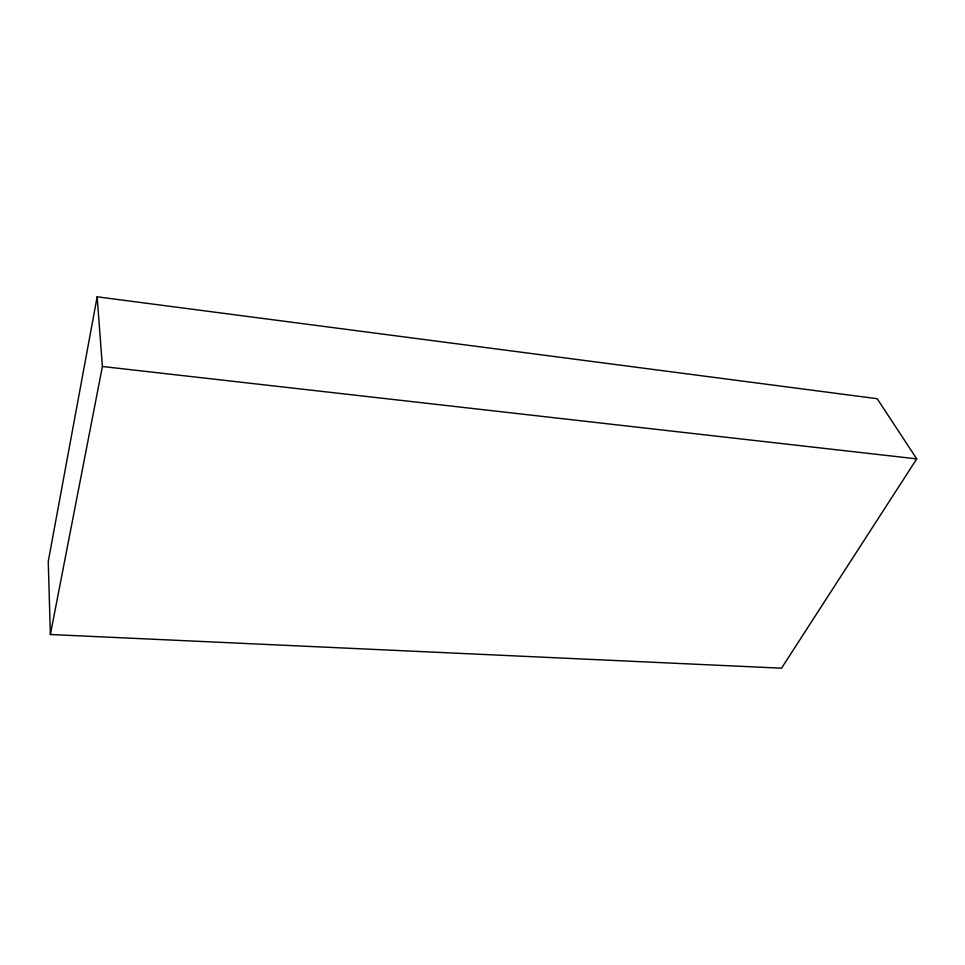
<?xml version="1.0" encoding="UTF-8"?>
<svg xmlns="http://www.w3.org/2000/svg" width="965" height="965" viewBox="0 0 965 965"><rect width="100%" height="100%" fill="white"/><g stroke="black" fill="none" stroke-linecap="round" stroke-linejoin="round"><path stroke-width="1.45" d="M97.151 296.81L48.25 561.485L50.373 634.5L781.529 668.19L916.75 458.882L877.173 398.702L97.151 296.81L102.399 366.495L50.373 634.5M102.399 366.495L916.75 458.882"/></g></svg>
